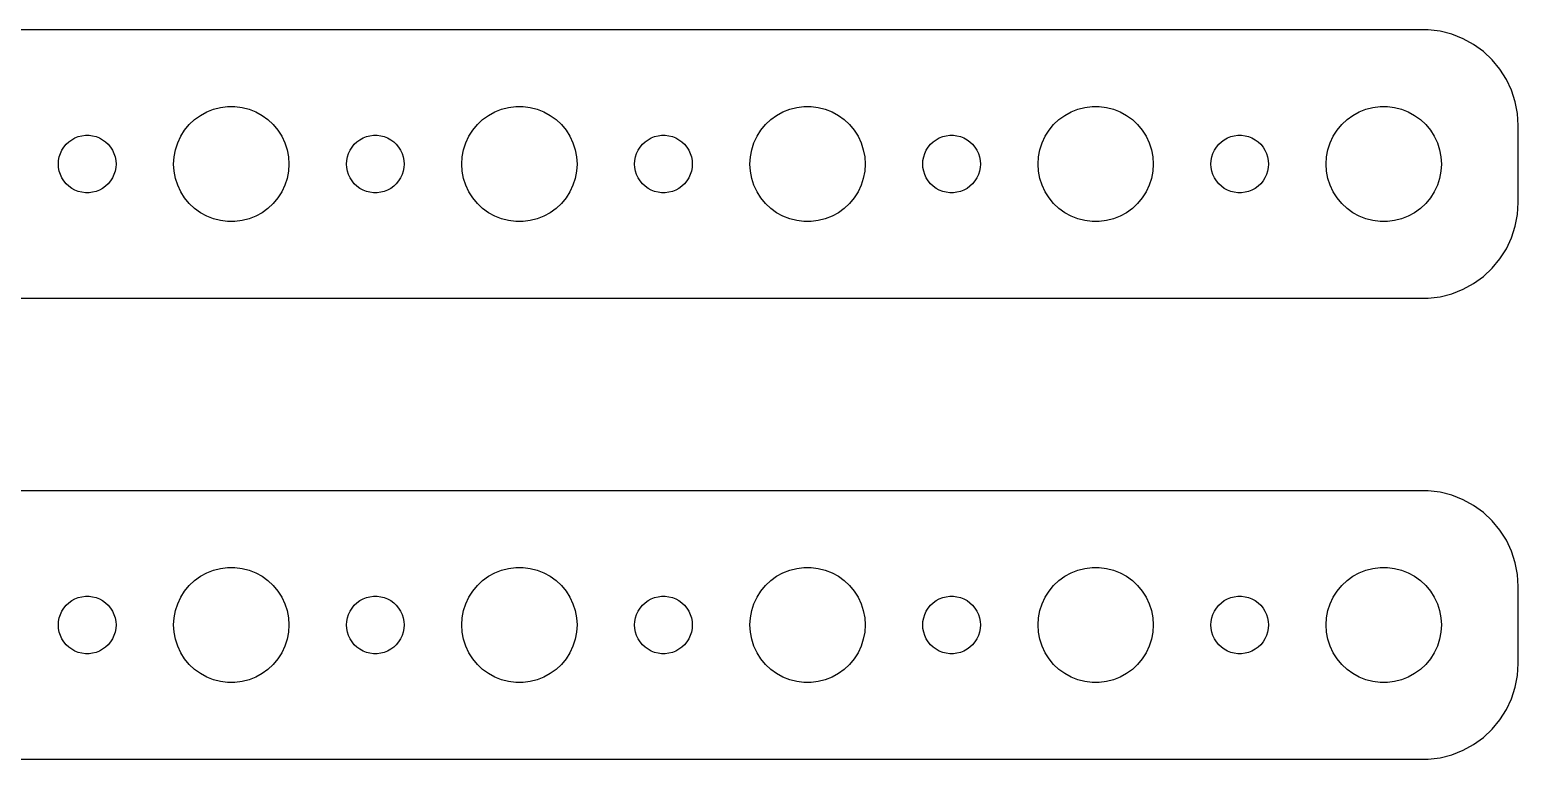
# Model space of a CAD drawing. Header units: metres. Extents: x -74 to 74, y 65 to 151.
# Drawn here: x -3 to 74.5, y 65 to 103 of the extents above; entities that cross this region are included whole.
import ezdxf

# ---------------------------------------------------------------- set-up
doc = ezdxf.new("R2010")
doc.units = ezdxf.units.M

msp = doc.modelspace()

# ---------------------------------------------------------------- linework, layer by layer
for p, q in [((69.8139, 102.99), (-69.8139, 102.99)), ((70.4369, 102.911), (69.8139, 102.99)), ((71.0451, 102.755), (70.4369, 102.911)), ((71.6289, 102.524), (71.0451, 102.755)), ((72.1791, 102.222), (71.6289, 102.524)), ((72.6871, 101.853), (72.1791, 102.222)), ((73.1448, 101.423), (72.6871, 101.853)), ((73.5451, 100.939), (73.1448, 101.423)), ((73.8815, 100.409), (73.5451, 100.939)), ((74.1489, 99.8406), (73.8815, 100.409)), ((74.3429, 99.2434), (74.1489, 99.8406)), ((74.4606, 98.6267), (74.3429, 99.2434)), ((5.58772, 98.3115), (5.89252, 98.533)), ((5.89252, 98.533), (6.22266, 98.7145)), ((6.22266, 98.7145), (6.57294, 98.8532)), ((6.57294, 98.8532), (6.93785, 98.9469)), ((6.93785, 98.9469), (7.31161, 98.9941)), ((7.31161, 98.9941), (7.68837, 98.9941)), ((7.68837, 98.9941), (8.06213, 98.9469)), ((8.06213, 98.9469), (8.42705, 98.8532)), ((8.42705, 98.8532), (8.77733, 98.7145)), ((8.77733, 98.7145), (9.10747, 98.533)), ((9.10747, 98.533), (9.41226, 98.3115)), ((20.5877, 98.3115), (20.8925, 98.533)), ((20.8925, 98.533), (21.2227, 98.7145)), ((21.2227, 98.7145), (21.5729, 98.8532)), ((21.5729, 98.8532), (21.9379, 98.9469)), ((21.9379, 98.9469), (22.3116, 98.9941)), ((22.3116, 98.9941), (22.6884, 98.9941)), ((22.6884, 98.9941), (23.0621, 98.9469)), ((23.0621, 98.9469), (23.427, 98.8532)), ((23.427, 98.8532), (23.7773, 98.7145)), ((23.7773, 98.7145), (24.1075, 98.533)), ((24.1075, 98.533), (24.4123, 98.3115)), ((35.5877, 98.3115), (35.8925, 98.533)), ((35.8925, 98.533), (36.2227, 98.7145)), ((36.2227, 98.7145), (36.5729, 98.8532)), ((36.5729, 98.8532), (36.9379, 98.9469)), ((36.9379, 98.9469), (37.3116, 98.9941)), ((37.3116, 98.9941), (37.6884, 98.9941)), ((37.6884, 98.9941), (38.0621, 98.9469)), ((38.0621, 98.9469), (38.427, 98.8532)), ((38.427, 98.8532), (38.7773, 98.7145)), ((38.7773, 98.7145), (39.1075, 98.533)), ((39.1075, 98.533), (39.4123, 98.3115)), ((50.5877, 98.3115), (50.8925, 98.533)), ((50.8925, 98.533), (51.2227, 98.7145)), ((51.2227, 98.7145), (51.5729, 98.8532)), ((51.5729, 98.8532), (51.9379, 98.9469)), ((51.9379, 98.9469), (52.3116, 98.9941)), ((52.3116, 98.9941), (52.6884, 98.9941)), ((52.6884, 98.9941), (53.0621, 98.9469)), ((53.0621, 98.9469), (53.427, 98.8532)), ((53.427, 98.8532), (53.7773, 98.7145)), ((53.7773, 98.7145), (54.1075, 98.533)), ((54.1075, 98.533), (54.4123, 98.3115)), ((65.5877, 98.3115), (65.8925, 98.533)), ((65.8925, 98.533), (66.2227, 98.7145)), ((66.2227, 98.7145), (66.573, 98.8532)), ((66.573, 98.8532), (66.9379, 98.9469)), ((66.9379, 98.9469), (67.3116, 98.9941)), ((67.3116, 98.9941), (67.6884, 98.9941)), ((67.6884, 98.9941), (68.0621, 98.9469)), ((68.0621, 98.9469), (68.427, 98.8532)), ((68.427, 98.8532), (68.7773, 98.7145)), ((68.7773, 98.7145), (69.1075, 98.533)), ((69.1075, 98.533), (69.4123, 98.3115)), ((74.5, 98), (74.4606, 98.6267)), ((4.87108, 97.4453), (5.07294, 97.7634)), ((5.07294, 97.7634), (5.31308, 98.0536)), ((5.31308, 98.0536), (5.58772, 98.3115)), ((9.41226, 98.3115), (9.6869, 98.0536)), ((9.6869, 98.0536), (9.92705, 97.7634)), ((9.92705, 97.7634), (10.1289, 97.4453)), ((19.8711, 97.4453), (20.0729, 97.7634)), ((20.0729, 97.7634), (20.3131, 98.0536)), ((20.3131, 98.0536), (20.5877, 98.3115)), ((24.4123, 98.3115), (24.6869, 98.0536)), ((24.6869, 98.0536), (24.927, 97.7634)), ((24.927, 97.7634), (25.1289, 97.4453)), ((34.8711, 97.4453), (35.0729, 97.7634)), ((35.0729, 97.7634), (35.3131, 98.0536)), ((35.3131, 98.0536), (35.5877, 98.3115)), ((39.4123, 98.3115), (39.6869, 98.0536)), ((39.6869, 98.0536), (39.927, 97.7634)), ((39.927, 97.7634), (40.1289, 97.4453)), ((49.8711, 97.4453), (50.0729, 97.7634)), ((50.0729, 97.7634), (50.3131, 98.0536)), ((50.3131, 98.0536), (50.5877, 98.3115)), ((54.4123, 98.3115), (54.6869, 98.0536)), ((54.6869, 98.0536), (54.927, 97.7634)), ((54.927, 97.7634), (55.1289, 97.4453)), ((64.8711, 97.4453), (65.073, 97.7634)), ((65.073, 97.7634), (65.3131, 98.0536)), ((65.3131, 98.0536), (65.5877, 98.3115)), ((69.4123, 98.3115), (69.6869, 98.0536)), ((69.6869, 98.0536), (69.927, 97.7634)), ((69.927, 97.7634), (70.1289, 97.4453)), ((74.5, 94), (74.5, 98)), ((-1.31445, 96.7226), (-1.21352, 96.8817)), ((-1.21352, 96.8817), (-1.09344, 97.0268)), ((-1.09344, 97.0268), (-0.95613, 97.1558)), ((-0.95613, 97.1558), (-0.80373, 97.2665)), ((-0.80373, 97.2665), (-0.63866, 97.3572)), ((-0.63866, 97.3572), (-0.46352, 97.4266)), ((-0.46352, 97.4266), (-0.28107, 97.4734)), ((-0.28107, 97.4734), (-0.09418, 97.497)), ((-0.09418, 97.497), (0.09418, 97.497)), ((0.09418, 97.497), (0.28107, 97.4734)), ((0.28107, 97.4734), (0.46352, 97.4266)), ((0.46352, 97.4266), (0.63866, 97.3572)), ((0.63866, 97.3572), (0.80373, 97.2665)), ((0.80373, 97.2665), (0.95613, 97.1558)), ((0.95613, 97.1558), (1.09344, 97.0268)), ((1.09344, 97.0268), (1.21352, 96.8817)), ((1.21352, 96.8817), (1.31445, 96.7226)), ((4.59424, 96.7461), (4.71066, 97.1044)), ((4.71066, 97.1044), (4.87108, 97.4453)), ((10.1289, 97.4453), (10.2893, 97.1044)), ((10.2893, 97.1044), (10.4057, 96.7461)), ((13.6855, 96.7226), (13.7865, 96.8817)), ((13.7865, 96.8817), (13.9065, 97.0268)), ((13.9065, 97.0268), (14.0439, 97.1558)), ((14.0439, 97.1558), (14.1963, 97.2665)), ((14.1963, 97.2665), (14.3613, 97.3572)), ((14.3613, 97.3572), (14.5365, 97.4266)), ((14.5365, 97.4266), (14.7189, 97.4734)), ((14.7189, 97.4734), (14.9058, 97.497)), ((14.9058, 97.497), (15.0942, 97.497)), ((15.0942, 97.497), (15.2811, 97.4734)), ((15.2811, 97.4734), (15.4635, 97.4266)), ((15.4635, 97.4266), (15.6387, 97.3572)), ((15.6387, 97.3572), (15.8037, 97.2665)), ((15.8037, 97.2665), (15.9561, 97.1558)), ((15.9561, 97.1558), (16.0934, 97.0268)), ((16.0934, 97.0268), (16.2135, 96.8817)), ((16.2135, 96.8817), (16.3145, 96.7226)), ((19.5942, 96.7461), (19.7107, 97.1044)), ((19.7107, 97.1044), (19.8711, 97.4453)), ((25.1289, 97.4453), (25.2893, 97.1044)), ((25.2893, 97.1044), (25.4057, 96.7461)), ((28.6855, 96.7226), (28.7865, 96.8817)), ((28.7865, 96.8817), (28.9065, 97.0268)), ((28.9065, 97.0268), (29.0439, 97.1558)), ((29.0439, 97.1558), (29.1963, 97.2665)), ((29.1963, 97.2665), (29.3613, 97.3572)), ((29.3613, 97.3572), (29.5365, 97.4266)), ((29.5365, 97.4266), (29.7189, 97.4734)), ((29.7189, 97.4734), (29.9058, 97.497)), ((29.9058, 97.497), (30.0942, 97.497)), ((30.0942, 97.497), (30.2811, 97.4734)), ((30.2811, 97.4734), (30.4635, 97.4266)), ((30.4635, 97.4266), (30.6387, 97.3572)), ((30.6387, 97.3572), (30.8037, 97.2665)), ((30.8037, 97.2665), (30.9561, 97.1558)), ((30.9561, 97.1558), (31.0934, 97.0268)), ((31.0934, 97.0268), (31.2135, 96.8817)), ((31.2135, 96.8817), (31.3145, 96.7226)), ((34.5942, 96.7461), (34.7107, 97.1044)), ((34.7107, 97.1044), (34.8711, 97.4453)), ((40.1289, 97.4453), (40.2893, 97.1044)), ((40.2893, 97.1044), (40.4057, 96.7461)), ((43.6855, 96.7226), (43.7865, 96.8817)), ((43.7865, 96.8817), (43.9065, 97.0268)), ((43.9065, 97.0268), (44.0439, 97.1558)), ((44.0439, 97.1558), (44.1963, 97.2665)), ((44.1963, 97.2665), (44.3613, 97.3572)), ((44.3613, 97.3572), (44.5365, 97.4266)), ((44.5365, 97.4266), (44.7189, 97.4734)), ((44.7189, 97.4734), (44.9058, 97.497)), ((44.9058, 97.497), (45.0942, 97.497)), ((45.0942, 97.497), (45.2811, 97.4734)), ((45.2811, 97.4734), (45.4635, 97.4266)), ((45.4635, 97.4266), (45.6387, 97.3572)), ((45.6387, 97.3572), (45.8037, 97.2665)), ((45.8037, 97.2665), (45.9561, 97.1558)), ((45.9561, 97.1558), (46.0934, 97.0268)), ((46.0934, 97.0268), (46.2135, 96.8817)), ((46.2135, 96.8817), (46.3145, 96.7226)), ((49.5942, 96.7461), (49.7107, 97.1044)), ((49.7107, 97.1044), (49.8711, 97.4453)), ((55.1289, 97.4453), (55.2893, 97.1044)), ((55.2893, 97.1044), (55.4057, 96.7461)), ((58.6855, 96.7226), (58.7865, 96.8817)), ((58.7865, 96.8817), (58.9065, 97.0268)), ((58.9065, 97.0268), (59.0439, 97.1558)), ((59.0439, 97.1558), (59.1963, 97.2665)), ((59.1963, 97.2665), (59.3613, 97.3572)), ((59.3613, 97.3572), (59.5365, 97.4266)), ((59.5365, 97.4266), (59.7189, 97.4734)), ((59.7189, 97.4734), (59.9058, 97.497)), ((59.9058, 97.497), (60.0942, 97.497)), ((60.0942, 97.497), (60.2811, 97.4734)), ((60.2811, 97.4734), (60.4635, 97.4266)), ((60.4635, 97.4266), (60.6387, 97.3572)), ((60.6387, 97.3572), (60.8037, 97.2665)), ((60.8037, 97.2665), (60.9561, 97.1558)), ((60.9561, 97.1558), (61.0934, 97.0268)), ((61.0934, 97.0268), (61.2135, 96.8817)), ((61.2135, 96.8817), (61.3145, 96.7226)), ((64.5943, 96.7461), (64.7107, 97.1044)), ((64.7107, 97.1044), (64.8711, 97.4453)), ((70.1289, 97.4453), (70.2893, 97.1044)), ((70.2893, 97.1044), (70.4057, 96.7461)), ((-1.5, 96), (-1.48816, 96.188)), ((-1.48816, 96.188), (-1.45287, 96.373)), ((-1.45287, 96.373), (-1.39465, 96.5522)), ((-1.39465, 96.5522), (-1.31445, 96.7226)), ((1.31445, 96.7226), (1.39465, 96.5522)), ((1.39465, 96.5522), (1.45287, 96.373)), ((1.45287, 96.373), (1.48816, 96.188)), ((1.48816, 96.188), (1.5, 96)), ((4.5, 96), (4.52365, 96.376)), ((4.52365, 96.376), (4.59424, 96.7461)), ((10.4057, 96.7461), (10.4763, 96.376)), ((10.4763, 96.376), (10.5, 96)), ((13.5, 96), (13.5118, 96.188)), ((13.5118, 96.188), (13.5471, 96.373)), ((13.5471, 96.373), (13.6053, 96.5522)), ((13.6053, 96.5522), (13.6855, 96.7226)), ((16.3145, 96.7226), (16.3947, 96.5522)), ((16.3947, 96.5522), (16.4529, 96.373)), ((16.4529, 96.373), (16.4882, 96.188)), ((16.4882, 96.188), (16.5, 96)), ((19.5, 96), (19.5237, 96.376)), ((19.5237, 96.376), (19.5942, 96.7461)), ((25.4057, 96.7461), (25.4763, 96.376)), ((25.4763, 96.376), (25.5, 96)), ((28.5, 96), (28.5118, 96.188)), ((28.5118, 96.188), (28.5471, 96.373)), ((28.5471, 96.373), (28.6053, 96.5522)), ((28.6053, 96.5522), (28.6855, 96.7226)), ((31.3145, 96.7226), (31.3947, 96.5522)), ((31.3947, 96.5522), (31.4529, 96.373)), ((31.4529, 96.373), (31.4882, 96.188)), ((31.4882, 96.188), (31.5, 96)), ((34.5, 96), (34.5237, 96.376)), ((34.5237, 96.376), (34.5942, 96.7461)), ((40.4057, 96.7461), (40.4763, 96.376)), ((40.4763, 96.376), (40.5, 96)), ((43.5, 96), (43.5118, 96.188)), ((43.5118, 96.188), (43.5471, 96.373)), ((43.5471, 96.373), (43.6053, 96.5522)), ((43.6053, 96.5522), (43.6855, 96.7226)), ((46.3145, 96.7226), (46.3947, 96.5522)), ((46.3947, 96.5522), (46.4529, 96.373)), ((46.4529, 96.373), (46.4882, 96.188)), ((46.4882, 96.188), (46.5, 96)), ((49.5, 96), (49.5237, 96.376)), ((49.5237, 96.376), (49.5942, 96.7461)), ((55.4057, 96.7461), (55.4763, 96.376)), ((55.4763, 96.376), (55.5, 96)), ((58.5, 96), (58.5118, 96.188)), ((58.5118, 96.188), (58.5471, 96.373)), ((58.5471, 96.373), (58.6053, 96.5522)), ((58.6053, 96.5522), (58.6855, 96.7226)), ((61.3145, 96.7226), (61.3947, 96.5522)), ((61.3947, 96.5522), (61.4529, 96.373)), ((61.4529, 96.373), (61.4882, 96.188)), ((61.4882, 96.188), (61.5, 96)), ((64.5, 96), (64.5237, 96.376)), ((64.5237, 96.376), (64.5943, 96.7461)), ((70.4057, 96.7461), (70.4763, 96.376)), ((70.4763, 96.376), (70.5, 96)), ((-1.48816, 95.812), (-1.5, 96)), ((-1.45287, 95.627), (-1.48816, 95.812)), ((-1.39465, 95.4478), (-1.45287, 95.627)), ((-1.31445, 95.2774), (-1.39465, 95.4478)), ((1.39465, 95.4478), (1.31445, 95.2774)), ((1.45287, 95.627), (1.39465, 95.4478)), ((1.48816, 95.812), (1.45287, 95.627)), ((1.5, 96), (1.48816, 95.812)), ((4.52365, 95.624), (4.5, 96)), ((4.59424, 95.2539), (4.52365, 95.624)), ((10.4763, 95.624), (10.4057, 95.2539)), ((10.5, 96), (10.4763, 95.624)), ((13.5118, 95.812), (13.5, 96)), ((13.5471, 95.627), (13.5118, 95.812)), ((13.6053, 95.4478), (13.5471, 95.627)), ((13.6855, 95.2774), (13.6053, 95.4478)), ((16.3947, 95.4478), (16.3145, 95.2774)), ((16.4529, 95.627), (16.3947, 95.4478)), ((16.4882, 95.812), (16.4529, 95.627)), ((16.5, 96), (16.4882, 95.812)), ((19.5237, 95.624), (19.5, 96)), ((19.5942, 95.2539), (19.5237, 95.624)), ((25.4763, 95.624), (25.4057, 95.2539)), ((25.5, 96), (25.4763, 95.624)), ((28.5118, 95.812), (28.5, 96)), ((28.5471, 95.627), (28.5118, 95.812)), ((28.6053, 95.4478), (28.5471, 95.627)), ((28.6855, 95.2774), (28.6053, 95.4478)), ((31.3947, 95.4478), (31.3145, 95.2774)), ((31.4529, 95.627), (31.3947, 95.4478)), ((31.4882, 95.812), (31.4529, 95.627)), ((31.5, 96), (31.4882, 95.812)), ((34.5237, 95.624), (34.5, 96)), ((34.5942, 95.2539), (34.5237, 95.624)), ((40.4763, 95.624), (40.4057, 95.2539)), ((40.5, 96), (40.4763, 95.624)), ((43.5118, 95.812), (43.5, 96)), ((43.5471, 95.627), (43.5118, 95.812)), ((43.6053, 95.4478), (43.5471, 95.627)), ((43.6855, 95.2774), (43.6053, 95.4478)), ((46.3947, 95.4478), (46.3145, 95.2774)), ((46.4529, 95.627), (46.3947, 95.4478)), ((46.4882, 95.812), (46.4529, 95.627)), ((46.5, 96), (46.4882, 95.812)), ((49.5237, 95.624), (49.5, 96)), ((49.5942, 95.2539), (49.5237, 95.624)), ((55.4763, 95.624), (55.4057, 95.2539)), ((55.5, 96), (55.4763, 95.624)), ((58.5118, 95.812), (58.5, 96)), ((58.5471, 95.627), (58.5118, 95.812)), ((58.6053, 95.4478), (58.5471, 95.627)), ((58.6855, 95.2774), (58.6053, 95.4478)), ((61.3947, 95.4478), (61.3145, 95.2774)), ((61.4529, 95.627), (61.3947, 95.4478)), ((61.4882, 95.812), (61.4529, 95.627)), ((61.5, 96), (61.4882, 95.812)), ((64.5237, 95.624), (64.5, 96)), ((64.5943, 95.2539), (64.5237, 95.624)), ((70.4763, 95.624), (70.4057, 95.2539)), ((70.5, 96), (70.4763, 95.624)), ((-1.21352, 95.1183), (-1.31445, 95.2774)), ((-1.09344, 94.9732), (-1.21352, 95.1183)), ((-0.95613, 94.8442), (-1.09344, 94.9732)), ((-0.80373, 94.7335), (-0.95613, 94.8442)), ((-0.63866, 94.6428), (-0.80373, 94.7335)), ((-0.46352, 94.5734), (-0.63866, 94.6428)), ((-0.28107, 94.5266), (-0.46352, 94.5734)), ((0.46352, 94.5734), (0.28107, 94.5266)), ((0.63866, 94.6428), (0.46352, 94.5734)), ((0.80373, 94.7335), (0.63866, 94.6428)), ((0.95613, 94.8442), (0.80373, 94.7335)), ((1.09344, 94.9732), (0.95613, 94.8442)), ((1.21352, 95.1183), (1.09344, 94.9732)), ((1.31445, 95.2774), (1.21352, 95.1183)), ((4.71066, 94.8956), (4.59424, 95.2539)), ((4.87108, 94.5547), (4.71066, 94.8956)), ((5.07294, 94.2366), (4.87108, 94.5547)), ((10.1289, 94.5547), (9.92705, 94.2366)), ((10.2893, 94.8956), (10.1289, 94.5547)), ((10.4057, 95.2539), (10.2893, 94.8956)), ((13.7865, 95.1183), (13.6855, 95.2774)), ((13.9065, 94.9732), (13.7865, 95.1183)), ((14.0439, 94.8442), (13.9065, 94.9732)), ((14.1963, 94.7335), (14.0439, 94.8442)), ((14.3613, 94.6428), (14.1963, 94.7335)), ((14.5365, 94.5734), (14.3613, 94.6428)), ((14.7189, 94.5266), (14.5365, 94.5734)), ((15.4635, 94.5734), (15.2811, 94.5266)), ((15.6387, 94.6428), (15.4635, 94.5734)), ((15.8037, 94.7335), (15.6387, 94.6428)), ((15.9561, 94.8442), (15.8037, 94.7335)), ((16.0934, 94.9732), (15.9561, 94.8442)), ((16.2135, 95.1183), (16.0934, 94.9732)), ((16.3145, 95.2774), (16.2135, 95.1183)), ((19.7107, 94.8956), (19.5942, 95.2539)), ((19.8711, 94.5547), (19.7107, 94.8956)), ((20.0729, 94.2366), (19.8711, 94.5547)), ((25.1289, 94.5547), (24.927, 94.2366)), ((25.2893, 94.8956), (25.1289, 94.5547)), ((25.4057, 95.2539), (25.2893, 94.8956)), ((28.7865, 95.1183), (28.6855, 95.2774)), ((28.9065, 94.9732), (28.7865, 95.1183)), ((29.0439, 94.8442), (28.9065, 94.9732)), ((29.1963, 94.7335), (29.0439, 94.8442)), ((29.3613, 94.6428), (29.1963, 94.7335)), ((29.5365, 94.5734), (29.3613, 94.6428)), ((29.7189, 94.5266), (29.5365, 94.5734)), ((30.4635, 94.5734), (30.2811, 94.5266)), ((30.6387, 94.6428), (30.4635, 94.5734)), ((30.8037, 94.7335), (30.6387, 94.6428)), ((30.9561, 94.8442), (30.8037, 94.7335)), ((31.0934, 94.9732), (30.9561, 94.8442)), ((31.2135, 95.1183), (31.0934, 94.9732)), ((31.3145, 95.2774), (31.2135, 95.1183)), ((34.7107, 94.8956), (34.5942, 95.2539)), ((34.8711, 94.5547), (34.7107, 94.8956)), ((35.0729, 94.2366), (34.8711, 94.5547)), ((40.1289, 94.5547), (39.927, 94.2366)), ((40.2893, 94.8956), (40.1289, 94.5547)), ((40.4057, 95.2539), (40.2893, 94.8956)), ((43.7865, 95.1183), (43.6855, 95.2774)), ((43.9065, 94.9732), (43.7865, 95.1183)), ((44.0439, 94.8442), (43.9065, 94.9732)), ((44.1963, 94.7335), (44.0439, 94.8442)), ((44.3613, 94.6428), (44.1963, 94.7335)), ((44.5365, 94.5734), (44.3613, 94.6428)), ((44.7189, 94.5266), (44.5365, 94.5734)), ((45.4635, 94.5734), (45.2811, 94.5266)), ((45.6387, 94.6428), (45.4635, 94.5734)), ((45.8037, 94.7335), (45.6387, 94.6428)), ((45.9561, 94.8442), (45.8037, 94.7335)), ((46.0934, 94.9732), (45.9561, 94.8442)), ((46.2135, 95.1183), (46.0934, 94.9732)), ((46.3145, 95.2774), (46.2135, 95.1183)), ((49.7107, 94.8956), (49.5942, 95.2539)), ((49.8711, 94.5547), (49.7107, 94.8956)), ((50.0729, 94.2366), (49.8711, 94.5547)), ((55.1289, 94.5547), (54.927, 94.2366)), ((55.2893, 94.8956), (55.1289, 94.5547)), ((55.4057, 95.2539), (55.2893, 94.8956)), ((58.7865, 95.1183), (58.6855, 95.2774)), ((58.9065, 94.9732), (58.7865, 95.1183)), ((59.0439, 94.8442), (58.9065, 94.9732)), ((59.1963, 94.7335), (59.0439, 94.8442)), ((59.3613, 94.6428), (59.1963, 94.7335)), ((59.5365, 94.5734), (59.3613, 94.6428)), ((59.7189, 94.5266), (59.5365, 94.5734)), ((60.4635, 94.5734), (60.2811, 94.5266)), ((60.6387, 94.6428), (60.4635, 94.5734)), ((60.8037, 94.7335), (60.6387, 94.6428)), ((60.9561, 94.8442), (60.8037, 94.7335)), ((61.0934, 94.9732), (60.9561, 94.8442)), ((61.2135, 95.1183), (61.0934, 94.9732)), ((61.3145, 95.2774), (61.2135, 95.1183)), ((64.7107, 94.8956), (64.5943, 95.2539)), ((64.8711, 94.5547), (64.7107, 94.8956)), ((65.073, 94.2366), (64.8711, 94.5547)), ((70.1289, 94.5547), (69.927, 94.2366)), ((70.2893, 94.8956), (70.1289, 94.5547)), ((70.4057, 95.2539), (70.2893, 94.8956)), ((-0.09418, 94.503), (-0.28107, 94.5266)), ((0.09418, 94.503), (-0.09418, 94.503)), ((0.28107, 94.5266), (0.09418, 94.503)), ((5.31308, 93.9464), (5.07294, 94.2366)), ((5.58772, 93.6885), (5.31308, 93.9464)), ((9.6869, 93.9464), (9.41226, 93.6885)), ((9.92705, 94.2366), (9.6869, 93.9464)), ((14.9058, 94.503), (14.7189, 94.5266)), ((15.0942, 94.503), (14.9058, 94.503)), ((15.2811, 94.5266), (15.0942, 94.503)), ((20.3131, 93.9464), (20.0729, 94.2366)), ((20.5877, 93.6885), (20.3131, 93.9464)), ((24.6869, 93.9464), (24.4123, 93.6885)), ((24.927, 94.2366), (24.6869, 93.9464)), ((29.9058, 94.503), (29.7189, 94.5266)), ((30.0942, 94.503), (29.9058, 94.503)), ((30.2811, 94.5266), (30.0942, 94.503)), ((35.3131, 93.9464), (35.0729, 94.2366)), ((35.5877, 93.6885), (35.3131, 93.9464)), ((39.6869, 93.9464), (39.4123, 93.6885)), ((39.927, 94.2366), (39.6869, 93.9464)), ((44.9058, 94.503), (44.7189, 94.5266)), ((45.0942, 94.503), (44.9058, 94.503)), ((45.2811, 94.5266), (45.0942, 94.503)), ((50.3131, 93.9464), (50.0729, 94.2366)), ((50.5877, 93.6885), (50.3131, 93.9464)), ((54.6869, 93.9464), (54.4123, 93.6885)), ((54.927, 94.2366), (54.6869, 93.9464)), ((59.9058, 94.503), (59.7189, 94.5266)), ((60.0942, 94.503), (59.9058, 94.503)), ((60.2811, 94.5266), (60.0942, 94.503)), ((65.3131, 93.9464), (65.073, 94.2366)), ((65.5877, 93.6885), (65.3131, 93.9464)), ((69.6869, 93.9464), (69.4123, 93.6885)), ((69.927, 94.2366), (69.6869, 93.9464)), ((74.4606, 93.3733), (74.5, 94)), ((5.89252, 93.467), (5.58772, 93.6885)), ((6.22266, 93.2855), (5.89252, 93.467)), ((6.57294, 93.1468), (6.22266, 93.2855)), ((6.93785, 93.0531), (6.57294, 93.1468)), ((7.31161, 93.0059), (6.93785, 93.0531)), ((7.68837, 93.0059), (7.31161, 93.0059)), ((8.06213, 93.0531), (7.68837, 93.0059)), ((8.42705, 93.1468), (8.06213, 93.0531)), ((8.77733, 93.2855), (8.42705, 93.1468)), ((9.10747, 93.467), (8.77733, 93.2855)), ((9.41226, 93.6885), (9.10747, 93.467)), ((20.8925, 93.467), (20.5877, 93.6885)), ((21.2227, 93.2855), (20.8925, 93.467)), ((21.5729, 93.1468), (21.2227, 93.2855)), ((21.9379, 93.0531), (21.5729, 93.1468)), ((22.3116, 93.0059), (21.9379, 93.0531)), ((22.6884, 93.0059), (22.3116, 93.0059)), ((23.0621, 93.0531), (22.6884, 93.0059)), ((23.427, 93.1468), (23.0621, 93.0531)), ((23.7773, 93.2855), (23.427, 93.1468)), ((24.1075, 93.467), (23.7773, 93.2855)), ((24.4123, 93.6885), (24.1075, 93.467)), ((35.8925, 93.467), (35.5877, 93.6885)), ((36.2227, 93.2855), (35.8925, 93.467)), ((36.5729, 93.1468), (36.2227, 93.2855)), ((36.9379, 93.0531), (36.5729, 93.1468)), ((37.3116, 93.0059), (36.9379, 93.0531)), ((37.6884, 93.0059), (37.3116, 93.0059)), ((38.0621, 93.0531), (37.6884, 93.0059)), ((38.427, 93.1468), (38.0621, 93.0531)), ((38.7773, 93.2855), (38.427, 93.1468)), ((39.1075, 93.467), (38.7773, 93.2855)), ((39.4123, 93.6885), (39.1075, 93.467)), ((50.8925, 93.467), (50.5877, 93.6885)), ((51.2227, 93.2855), (50.8925, 93.467)), ((51.5729, 93.1468), (51.2227, 93.2855)), ((51.9379, 93.0531), (51.5729, 93.1468)), ((52.3116, 93.0059), (51.9379, 93.0531)), ((52.6884, 93.0059), (52.3116, 93.0059)), ((53.0621, 93.0531), (52.6884, 93.0059)), ((53.427, 93.1468), (53.0621, 93.0531)), ((53.7773, 93.2855), (53.427, 93.1468)), ((54.1075, 93.467), (53.7773, 93.2855)), ((54.4123, 93.6885), (54.1075, 93.467)), ((65.8925, 93.467), (65.5877, 93.6885)), ((66.2227, 93.2855), (65.8925, 93.467)), ((66.573, 93.1468), (66.2227, 93.2855)), ((66.9379, 93.0531), (66.573, 93.1468)), ((67.3116, 93.0059), (66.9379, 93.0531)), ((67.6884, 93.0059), (67.3116, 93.0059)), ((68.0621, 93.0531), (67.6884, 93.0059)), ((68.427, 93.1468), (68.0621, 93.0531)), ((68.7773, 93.2855), (68.427, 93.1468)), ((69.1075, 93.467), (68.7773, 93.2855)), ((69.4123, 93.6885), (69.1075, 93.467)), ((74.3429, 92.7566), (74.4606, 93.3733)), ((74.1489, 92.1594), (74.3429, 92.7566)), ((73.5451, 91.0611), (73.8815, 91.5912)), ((73.8815, 91.5912), (74.1489, 92.1594)), ((73.1448, 90.5773), (73.5451, 91.0611)), ((72.1791, 89.7784), (72.6871, 90.1474)), ((72.6871, 90.1474), (73.1448, 90.5773)), ((70.4369, 89.0886), (71.0451, 89.2447)), ((71.0451, 89.2447), (71.6289, 89.4759)), ((71.6289, 89.4759), (72.1791, 89.7784)), ((-69.8139, 89.0099), (69.8139, 89.0099)), ((69.8139, 89.0099), (70.4369, 89.0886)), ((69.8139, 78.9901), (-69.8139, 78.9901)), ((70.4369, 78.9114), (69.8139, 78.9901)), ((71.0451, 78.7553), (70.4369, 78.9114)), ((71.6289, 78.5241), (71.0451, 78.7553)), ((72.1791, 78.2216), (71.6289, 78.5241)), ((72.6871, 77.8526), (72.1791, 78.2216)), ((73.1448, 77.4227), (72.6871, 77.8526)), ((73.5451, 76.9389), (73.1448, 77.4227)), ((73.8815, 76.4088), (73.5451, 76.9389)), ((74.1489, 75.8406), (73.8815, 76.4088)), ((74.3429, 75.2434), (74.1489, 75.8406)), ((74.4606, 74.6267), (74.3429, 75.2434)), ((5.58772, 74.3115), (5.89252, 74.533)), ((5.89252, 74.533), (6.22266, 74.7145)), ((6.22266, 74.7145), (6.57294, 74.8532)), ((6.57294, 74.8532), (6.93785, 74.9469)), ((6.93785, 74.9469), (7.31161, 74.9941)), ((7.31161, 74.9941), (7.68837, 74.9941)), ((7.68837, 74.9941), (8.06213, 74.9469)), ((8.06213, 74.9469), (8.42705, 74.8532)), ((8.42705, 74.8532), (8.77733, 74.7145)), ((8.77733, 74.7145), (9.10747, 74.533)), ((9.10747, 74.533), (9.41226, 74.3115)), ((20.5877, 74.3115), (20.8925, 74.533)), ((20.8925, 74.533), (21.2227, 74.7145)), ((21.2227, 74.7145), (21.5729, 74.8532)), ((21.5729, 74.8532), (21.9379, 74.9469)), ((21.9379, 74.9469), (22.3116, 74.9941)), ((22.3116, 74.9941), (22.6884, 74.9941)), ((22.6884, 74.9941), (23.0621, 74.9469)), ((23.0621, 74.9469), (23.427, 74.8532)), ((23.427, 74.8532), (23.7773, 74.7145)), ((23.7773, 74.7145), (24.1075, 74.533)), ((24.1075, 74.533), (24.4123, 74.3115)), ((35.5877, 74.3115), (35.8925, 74.533)), ((35.8925, 74.533), (36.2227, 74.7145)), ((36.2227, 74.7145), (36.5729, 74.8532)), ((36.5729, 74.8532), (36.9379, 74.9469)), ((36.9379, 74.9469), (37.3116, 74.9941)), ((37.3116, 74.9941), (37.6884, 74.9941)), ((37.6884, 74.9941), (38.0621, 74.9469)), ((38.0621, 74.9469), (38.427, 74.8532)), ((38.427, 74.8532), (38.7773, 74.7145)), ((38.7773, 74.7145), (39.1075, 74.533)), ((39.1075, 74.533), (39.4123, 74.3115)), ((50.5877, 74.3115), (50.8925, 74.533)), ((50.8925, 74.533), (51.2227, 74.7145)), ((51.2227, 74.7145), (51.5729, 74.8532)), ((51.5729, 74.8532), (51.9379, 74.9469)), ((51.9379, 74.9469), (52.3116, 74.9941)), ((52.3116, 74.9941), (52.6884, 74.9941)), ((52.6884, 74.9941), (53.0621, 74.9469)), ((53.0621, 74.9469), (53.427, 74.8532)), ((53.427, 74.8532), (53.7773, 74.7145)), ((53.7773, 74.7145), (54.1075, 74.533)), ((54.1075, 74.533), (54.4123, 74.3115)), ((65.5877, 74.3115), (65.8925, 74.533)), ((65.8925, 74.533), (66.2227, 74.7145)), ((66.2227, 74.7145), (66.573, 74.8532)), ((66.573, 74.8532), (66.9379, 74.9469)), ((66.9379, 74.9469), (67.3116, 74.9941)), ((67.3116, 74.9941), (67.6884, 74.9941)), ((67.6884, 74.9941), (68.0621, 74.9469)), ((68.0621, 74.9469), (68.427, 74.8532)), ((68.427, 74.8532), (68.7773, 74.7145)), ((68.7773, 74.7145), (69.1075, 74.533)), ((69.1075, 74.533), (69.4123, 74.3115)), ((74.5, 74), (74.4606, 74.6267)), ((4.87108, 73.4453), (5.07294, 73.7634)), ((5.07294, 73.7634), (5.31308, 74.0536)), ((5.31308, 74.0536), (5.58772, 74.3115)), ((9.41226, 74.3115), (9.6869, 74.0536)), ((9.6869, 74.0536), (9.92705, 73.7634)), ((9.92705, 73.7634), (10.1289, 73.4453)), ((19.8711, 73.4453), (20.0729, 73.7634)), ((20.0729, 73.7634), (20.3131, 74.0536)), ((20.3131, 74.0536), (20.5877, 74.3115)), ((24.4123, 74.3115), (24.6869, 74.0536)), ((24.6869, 74.0536), (24.927, 73.7634)), ((24.927, 73.7634), (25.1289, 73.4453)), ((34.8711, 73.4453), (35.0729, 73.7634)), ((35.0729, 73.7634), (35.3131, 74.0536)), ((35.3131, 74.0536), (35.5877, 74.3115)), ((39.4123, 74.3115), (39.6869, 74.0536)), ((39.6869, 74.0536), (39.927, 73.7634)), ((39.927, 73.7634), (40.1289, 73.4453)), ((49.8711, 73.4453), (50.0729, 73.7634)), ((50.0729, 73.7634), (50.3131, 74.0536)), ((50.3131, 74.0536), (50.5877, 74.3115)), ((54.4123, 74.3115), (54.6869, 74.0536)), ((54.6869, 74.0536), (54.927, 73.7634)), ((54.927, 73.7634), (55.1289, 73.4453)), ((64.8711, 73.4453), (65.073, 73.7634)), ((65.073, 73.7634), (65.3131, 74.0536)), ((65.3131, 74.0536), (65.5877, 74.3115)), ((69.4123, 74.3115), (69.6869, 74.0536)), ((69.6869, 74.0536), (69.927, 73.7634)), ((69.927, 73.7634), (70.1289, 73.4453)), ((74.5, 70), (74.5, 74)), ((-1.31445, 72.7226), (-1.21352, 72.8817)), ((-1.21352, 72.8817), (-1.09344, 73.0268)), ((-1.09344, 73.0268), (-0.95613, 73.1558)), ((-0.95613, 73.1558), (-0.80373, 73.2665)), ((-0.80373, 73.2665), (-0.63866, 73.3572)), ((-0.63866, 73.3572), (-0.46352, 73.4266)), ((-0.46352, 73.4266), (-0.28107, 73.4734)), ((-0.28107, 73.4734), (-0.09418, 73.497)), ((-0.09418, 73.497), (0.09418, 73.497)), ((0.09418, 73.497), (0.28107, 73.4734)), ((0.28107, 73.4734), (0.46352, 73.4266)), ((0.46352, 73.4266), (0.63866, 73.3572)), ((0.63866, 73.3572), (0.80373, 73.2665)), ((0.80373, 73.2665), (0.95613, 73.1558)), ((0.95613, 73.1558), (1.09344, 73.0268)), ((1.09344, 73.0268), (1.21352, 72.8817)), ((1.21352, 72.8817), (1.31445, 72.7226)), ((4.59424, 72.7461), (4.71066, 73.1044)), ((4.71066, 73.1044), (4.87108, 73.4453)), ((10.1289, 73.4453), (10.2893, 73.1044)), ((10.2893, 73.1044), (10.4057, 72.7461)), ((13.6855, 72.7226), (13.7865, 72.8817)), ((13.7865, 72.8817), (13.9065, 73.0268)), ((13.9065, 73.0268), (14.0439, 73.1558)), ((14.0439, 73.1558), (14.1963, 73.2665)), ((14.1963, 73.2665), (14.3613, 73.3572)), ((14.3613, 73.3572), (14.5365, 73.4266)), ((14.5365, 73.4266), (14.7189, 73.4734)), ((14.7189, 73.4734), (14.9058, 73.497)), ((14.9058, 73.497), (15.0942, 73.497)), ((15.0942, 73.497), (15.2811, 73.4734)), ((15.2811, 73.4734), (15.4635, 73.4266)), ((15.4635, 73.4266), (15.6387, 73.3572)), ((15.6387, 73.3572), (15.8037, 73.2665)), ((15.8037, 73.2665), (15.9561, 73.1558)), ((15.9561, 73.1558), (16.0934, 73.0268)), ((16.0934, 73.0268), (16.2135, 72.8817)), ((16.2135, 72.8817), (16.3145, 72.7226)), ((19.5942, 72.7461), (19.7107, 73.1044)), ((19.7107, 73.1044), (19.8711, 73.4453)), ((25.1289, 73.4453), (25.2893, 73.1044)), ((25.2893, 73.1044), (25.4057, 72.7461)), ((28.6855, 72.7226), (28.7865, 72.8817)), ((28.7865, 72.8817), (28.9065, 73.0268)), ((28.9065, 73.0268), (29.0439, 73.1558)), ((29.0439, 73.1558), (29.1963, 73.2665)), ((29.1963, 73.2665), (29.3613, 73.3572)), ((29.3613, 73.3572), (29.5365, 73.4266)), ((29.5365, 73.4266), (29.7189, 73.4734)), ((29.7189, 73.4734), (29.9058, 73.497)), ((29.9058, 73.497), (30.0942, 73.497)), ((30.0942, 73.497), (30.2811, 73.4734)), ((30.2811, 73.4734), (30.4635, 73.4266)), ((30.4635, 73.4266), (30.6387, 73.3572)), ((30.6387, 73.3572), (30.8037, 73.2665)), ((30.8037, 73.2665), (30.9561, 73.1558)), ((30.9561, 73.1558), (31.0934, 73.0268)), ((31.0934, 73.0268), (31.2135, 72.8817)), ((31.2135, 72.8817), (31.3145, 72.7226)), ((34.5942, 72.7461), (34.7107, 73.1044)), ((34.7107, 73.1044), (34.8711, 73.4453)), ((40.1289, 73.4453), (40.2893, 73.1044)), ((40.2893, 73.1044), (40.4057, 72.7461)), ((43.6855, 72.7226), (43.7865, 72.8817)), ((43.7865, 72.8817), (43.9065, 73.0268)), ((43.9065, 73.0268), (44.0439, 73.1558)), ((44.0439, 73.1558), (44.1963, 73.2665)), ((44.1963, 73.2665), (44.3613, 73.3572)), ((44.3613, 73.3572), (44.5365, 73.4266)), ((44.5365, 73.4266), (44.7189, 73.4734)), ((44.7189, 73.4734), (44.9058, 73.497)), ((44.9058, 73.497), (45.0942, 73.497)), ((45.0942, 73.497), (45.2811, 73.4734)), ((45.2811, 73.4734), (45.4635, 73.4266)), ((45.4635, 73.4266), (45.6387, 73.3572)), ((45.6387, 73.3572), (45.8037, 73.2665)), ((45.8037, 73.2665), (45.9561, 73.1558)), ((45.9561, 73.1558), (46.0934, 73.0268)), ((46.0934, 73.0268), (46.2135, 72.8817)), ((46.2135, 72.8817), (46.3145, 72.7226)), ((49.5942, 72.7461), (49.7107, 73.1044)), ((49.7107, 73.1044), (49.8711, 73.4453)), ((55.1289, 73.4453), (55.2893, 73.1044)), ((55.2893, 73.1044), (55.4057, 72.7461)), ((58.6855, 72.7226), (58.7865, 72.8817)), ((58.7865, 72.8817), (58.9065, 73.0268)), ((58.9065, 73.0268), (59.0439, 73.1558)), ((59.0439, 73.1558), (59.1963, 73.2665)), ((59.1963, 73.2665), (59.3613, 73.3572)), ((59.3613, 73.3572), (59.5365, 73.4266)), ((59.5365, 73.4266), (59.7189, 73.4734)), ((59.7189, 73.4734), (59.9058, 73.497)), ((59.9058, 73.497), (60.0942, 73.497)), ((60.0942, 73.497), (60.2811, 73.4734)), ((60.2811, 73.4734), (60.4635, 73.4266)), ((60.4635, 73.4266), (60.6387, 73.3572)), ((60.6387, 73.3572), (60.8037, 73.2665)), ((60.8037, 73.2665), (60.9561, 73.1558)), ((60.9561, 73.1558), (61.0934, 73.0268)), ((61.0934, 73.0268), (61.2135, 72.8817)), ((61.2135, 72.8817), (61.3145, 72.7226)), ((64.5943, 72.7461), (64.7107, 73.1044)), ((64.7107, 73.1044), (64.8711, 73.4453)), ((70.1289, 73.4453), (70.2893, 73.1044)), ((70.2893, 73.1044), (70.4057, 72.7461)), ((-1.5, 72), (-1.48816, 72.188)), ((-1.48816, 72.188), (-1.45287, 72.373)), ((-1.45287, 72.373), (-1.39465, 72.5522)), ((-1.39465, 72.5522), (-1.31445, 72.7226)), ((1.31445, 72.7226), (1.39465, 72.5522)), ((1.39465, 72.5522), (1.45287, 72.373)), ((1.45287, 72.373), (1.48816, 72.188)), ((1.48816, 72.188), (1.5, 72)), ((4.5, 72), (4.52365, 72.376)), ((4.52365, 72.376), (4.59424, 72.7461)), ((10.4057, 72.7461), (10.4763, 72.376)), ((10.4763, 72.376), (10.5, 72)), ((13.5, 72), (13.5118, 72.188)), ((13.5118, 72.188), (13.5471, 72.373)), ((13.5471, 72.373), (13.6053, 72.5522)), ((13.6053, 72.5522), (13.6855, 72.7226)), ((16.3145, 72.7226), (16.3947, 72.5522)), ((16.3947, 72.5522), (16.4529, 72.373)), ((16.4529, 72.373), (16.4882, 72.188)), ((16.4882, 72.188), (16.5, 72)), ((19.5, 72), (19.5237, 72.376)), ((19.5237, 72.376), (19.5942, 72.7461)), ((25.4057, 72.7461), (25.4763, 72.376)), ((25.4763, 72.376), (25.5, 72)), ((28.5, 72), (28.5118, 72.188)), ((28.5118, 72.188), (28.5471, 72.373)), ((28.5471, 72.373), (28.6053, 72.5522)), ((28.6053, 72.5522), (28.6855, 72.7226)), ((31.3145, 72.7226), (31.3947, 72.5522)), ((31.3947, 72.5522), (31.4529, 72.373)), ((31.4529, 72.373), (31.4882, 72.188)), ((31.4882, 72.188), (31.5, 72)), ((34.5, 72), (34.5237, 72.376)), ((34.5237, 72.376), (34.5942, 72.7461)), ((40.4057, 72.7461), (40.4763, 72.376)), ((40.4763, 72.376), (40.5, 72)), ((43.5, 72), (43.5118, 72.188)), ((43.5118, 72.188), (43.5471, 72.373)), ((43.5471, 72.373), (43.6053, 72.5522)), ((43.6053, 72.5522), (43.6855, 72.7226)), ((46.3145, 72.7226), (46.3947, 72.5522)), ((46.3947, 72.5522), (46.4529, 72.373)), ((46.4529, 72.373), (46.4882, 72.188)), ((46.4882, 72.188), (46.5, 72)), ((49.5, 72), (49.5237, 72.376)), ((49.5237, 72.376), (49.5942, 72.7461)), ((55.4057, 72.7461), (55.4763, 72.376)), ((55.4763, 72.376), (55.5, 72)), ((58.5, 72), (58.5118, 72.188)), ((58.5118, 72.188), (58.5471, 72.373)), ((58.5471, 72.373), (58.6053, 72.5522)), ((58.6053, 72.5522), (58.6855, 72.7226)), ((61.3145, 72.7226), (61.3947, 72.5522)), ((61.3947, 72.5522), (61.4529, 72.373)), ((61.4529, 72.373), (61.4882, 72.188)), ((61.4882, 72.188), (61.5, 72)), ((64.5, 72), (64.5237, 72.376)), ((64.5237, 72.376), (64.5943, 72.7461)), ((70.4057, 72.7461), (70.4763, 72.376)), ((70.4763, 72.376), (70.5, 72)), ((-1.48816, 71.812), (-1.5, 72)), ((-1.45287, 71.627), (-1.48816, 71.812)), ((-1.39465, 71.4478), (-1.45287, 71.627)), ((-1.31445, 71.2774), (-1.39465, 71.4478)), ((1.39465, 71.4478), (1.31445, 71.2774)), ((1.45287, 71.627), (1.39465, 71.4478)), ((1.48816, 71.812), (1.45287, 71.627)), ((1.5, 72), (1.48816, 71.812)), ((4.52365, 71.624), (4.5, 72)), ((4.59424, 71.2539), (4.52365, 71.624)), ((10.4763, 71.624), (10.4057, 71.2539)), ((10.5, 72), (10.4763, 71.624)), ((13.5118, 71.812), (13.5, 72)), ((13.5471, 71.627), (13.5118, 71.812)), ((13.6053, 71.4478), (13.5471, 71.627)), ((13.6855, 71.2774), (13.6053, 71.4478)), ((16.3947, 71.4478), (16.3145, 71.2774)), ((16.4529, 71.627), (16.3947, 71.4478)), ((16.4882, 71.812), (16.4529, 71.627)), ((16.5, 72), (16.4882, 71.812)), ((19.5237, 71.624), (19.5, 72)), ((19.5942, 71.2539), (19.5237, 71.624)), ((25.4763, 71.624), (25.4057, 71.2539)), ((25.5, 72), (25.4763, 71.624)), ((28.5118, 71.812), (28.5, 72)), ((28.5471, 71.627), (28.5118, 71.812)), ((28.6053, 71.4478), (28.5471, 71.627)), ((28.6855, 71.2774), (28.6053, 71.4478)), ((31.3947, 71.4478), (31.3145, 71.2774)), ((31.4529, 71.627), (31.3947, 71.4478)), ((31.4882, 71.812), (31.4529, 71.627)), ((31.5, 72), (31.4882, 71.812)), ((34.5237, 71.624), (34.5, 72)), ((34.5942, 71.2539), (34.5237, 71.624)), ((40.4763, 71.624), (40.4057, 71.2539)), ((40.5, 72), (40.4763, 71.624)), ((43.5118, 71.812), (43.5, 72)), ((43.5471, 71.627), (43.5118, 71.812)), ((43.6053, 71.4478), (43.5471, 71.627)), ((43.6855, 71.2774), (43.6053, 71.4478)), ((46.3947, 71.4478), (46.3145, 71.2774)), ((46.4529, 71.627), (46.3947, 71.4478)), ((46.4882, 71.812), (46.4529, 71.627)), ((46.5, 72), (46.4882, 71.812)), ((49.5237, 71.624), (49.5, 72)), ((49.5942, 71.2539), (49.5237, 71.624)), ((55.4763, 71.624), (55.4057, 71.2539)), ((55.5, 72), (55.4763, 71.624)), ((58.5118, 71.812), (58.5, 72)), ((58.5471, 71.627), (58.5118, 71.812)), ((58.6053, 71.4478), (58.5471, 71.627)), ((58.6855, 71.2774), (58.6053, 71.4478)), ((61.3947, 71.4478), (61.3145, 71.2774)), ((61.4529, 71.627), (61.3947, 71.4478)), ((61.4882, 71.812), (61.4529, 71.627)), ((61.5, 72), (61.4882, 71.812)), ((64.5237, 71.624), (64.5, 72)), ((64.5943, 71.2539), (64.5237, 71.624)), ((70.4763, 71.624), (70.4057, 71.2539)), ((70.5, 72), (70.4763, 71.624)), ((-1.21352, 71.1183), (-1.31445, 71.2774)), ((-1.09344, 70.9732), (-1.21352, 71.1183)), ((-0.95613, 70.8442), (-1.09344, 70.9732)), ((-0.80373, 70.7335), (-0.95613, 70.8442)), ((-0.63866, 70.6428), (-0.80373, 70.7335)), ((-0.46352, 70.5734), (-0.63866, 70.6428)), ((-0.28107, 70.5266), (-0.46352, 70.5734)), ((-0.09418, 70.503), (-0.28107, 70.5266)), ((0.28107, 70.5266), (0.09418, 70.503)), ((0.46352, 70.5734), (0.28107, 70.5266)), ((0.63866, 70.6428), (0.46352, 70.5734)), ((0.80373, 70.7335), (0.63866, 70.6428)), ((0.95613, 70.8442), (0.80373, 70.7335)), ((1.09344, 70.9732), (0.95613, 70.8442)), ((1.21352, 71.1183), (1.09344, 70.9732)), ((1.31445, 71.2774), (1.21352, 71.1183)), ((4.71066, 70.8956), (4.59424, 71.2539)), ((4.87108, 70.5547), (4.71066, 70.8956)), ((5.07294, 70.2366), (4.87108, 70.5547)), ((10.1289, 70.5547), (9.92705, 70.2366)), ((10.2893, 70.8956), (10.1289, 70.5547)), ((10.4057, 71.2539), (10.2893, 70.8956)), ((13.7865, 71.1183), (13.6855, 71.2774)), ((13.9065, 70.9732), (13.7865, 71.1183)), ((14.0439, 70.8442), (13.9065, 70.9732)), ((14.1963, 70.7335), (14.0439, 70.8442)), ((14.3613, 70.6428), (14.1963, 70.7335)), ((14.5365, 70.5734), (14.3613, 70.6428)), ((14.7189, 70.5266), (14.5365, 70.5734)), ((14.9058, 70.503), (14.7189, 70.5266)), ((15.2811, 70.5266), (15.0942, 70.503)), ((15.4635, 70.5734), (15.2811, 70.5266)), ((15.6387, 70.6428), (15.4635, 70.5734)), ((15.8037, 70.7335), (15.6387, 70.6428)), ((15.9561, 70.8442), (15.8037, 70.7335)), ((16.0934, 70.9732), (15.9561, 70.8442)), ((16.2135, 71.1183), (16.0934, 70.9732)), ((16.3145, 71.2774), (16.2135, 71.1183)), ((19.7107, 70.8956), (19.5942, 71.2539)), ((19.8711, 70.5547), (19.7107, 70.8956)), ((20.0729, 70.2366), (19.8711, 70.5547)), ((25.1289, 70.5547), (24.927, 70.2366)), ((25.2893, 70.8956), (25.1289, 70.5547)), ((25.4057, 71.2539), (25.2893, 70.8956)), ((28.7865, 71.1183), (28.6855, 71.2774)), ((28.9065, 70.9732), (28.7865, 71.1183)), ((29.0439, 70.8442), (28.9065, 70.9732)), ((29.1963, 70.7335), (29.0439, 70.8442)), ((29.3613, 70.6428), (29.1963, 70.7335)), ((29.5365, 70.5734), (29.3613, 70.6428)), ((29.7189, 70.5266), (29.5365, 70.5734)), ((29.9058, 70.503), (29.7189, 70.5266)), ((30.2811, 70.5266), (30.0942, 70.503)), ((30.4635, 70.5734), (30.2811, 70.5266)), ((30.6387, 70.6428), (30.4635, 70.5734)), ((30.8037, 70.7335), (30.6387, 70.6428)), ((30.9561, 70.8442), (30.8037, 70.7335)), ((31.0934, 70.9732), (30.9561, 70.8442)), ((31.2135, 71.1183), (31.0934, 70.9732)), ((31.3145, 71.2774), (31.2135, 71.1183)), ((34.7107, 70.8956), (34.5942, 71.2539)), ((34.8711, 70.5547), (34.7107, 70.8956)), ((35.0729, 70.2366), (34.8711, 70.5547)), ((40.1289, 70.5547), (39.927, 70.2366)), ((40.2893, 70.8956), (40.1289, 70.5547)), ((40.4057, 71.2539), (40.2893, 70.8956)), ((43.7865, 71.1183), (43.6855, 71.2774)), ((43.9065, 70.9732), (43.7865, 71.1183)), ((44.0439, 70.8442), (43.9065, 70.9732)), ((44.1963, 70.7335), (44.0439, 70.8442)), ((44.3613, 70.6428), (44.1963, 70.7335)), ((44.5365, 70.5734), (44.3613, 70.6428)), ((44.7189, 70.5266), (44.5365, 70.5734)), ((44.9058, 70.503), (44.7189, 70.5266)), ((45.2811, 70.5266), (45.0942, 70.503)), ((45.4635, 70.5734), (45.2811, 70.5266)), ((45.6387, 70.6428), (45.4635, 70.5734)), ((45.8037, 70.7335), (45.6387, 70.6428)), ((45.9561, 70.8442), (45.8037, 70.7335)), ((46.0934, 70.9732), (45.9561, 70.8442)), ((46.2135, 71.1183), (46.0934, 70.9732)), ((46.3145, 71.2774), (46.2135, 71.1183)), ((49.7107, 70.8956), (49.5942, 71.2539)), ((49.8711, 70.5547), (49.7107, 70.8956)), ((50.0729, 70.2366), (49.8711, 70.5547)), ((55.1289, 70.5547), (54.927, 70.2366)), ((55.2893, 70.8956), (55.1289, 70.5547)), ((55.4057, 71.2539), (55.2893, 70.8956)), ((58.7865, 71.1183), (58.6855, 71.2774)), ((58.9065, 70.9732), (58.7865, 71.1183)), ((59.0439, 70.8442), (58.9065, 70.9732)), ((59.1963, 70.7335), (59.0439, 70.8442)), ((59.3613, 70.6428), (59.1963, 70.7335)), ((59.5365, 70.5734), (59.3613, 70.6428)), ((59.7189, 70.5266), (59.5365, 70.5734)), ((59.9058, 70.503), (59.7189, 70.5266)), ((60.2811, 70.5266), (60.0942, 70.503)), ((60.4635, 70.5734), (60.2811, 70.5266)), ((60.6387, 70.6428), (60.4635, 70.5734)), ((60.8037, 70.7335), (60.6387, 70.6428)), ((60.9561, 70.8442), (60.8037, 70.7335)), ((61.0934, 70.9732), (60.9561, 70.8442)), ((61.2135, 71.1183), (61.0934, 70.9732)), ((61.3145, 71.2774), (61.2135, 71.1183)), ((64.7107, 70.8956), (64.5943, 71.2539)), ((64.8711, 70.5547), (64.7107, 70.8956)), ((65.073, 70.2366), (64.8711, 70.5547)), ((70.1289, 70.5547), (69.927, 70.2366)), ((70.2893, 70.8956), (70.1289, 70.5547)), ((70.4057, 71.2539), (70.2893, 70.8956)), ((0.09418, 70.503), (-0.09418, 70.503)), ((5.31308, 69.9464), (5.07294, 70.2366)), ((5.58772, 69.6885), (5.31308, 69.9464)), ((9.6869, 69.9464), (9.41226, 69.6885)), ((9.92705, 70.2366), (9.6869, 69.9464)), ((15.0942, 70.503), (14.9058, 70.503)), ((20.3131, 69.9464), (20.0729, 70.2366)), ((20.5877, 69.6885), (20.3131, 69.9464)), ((24.6869, 69.9464), (24.4123, 69.6885)), ((24.927, 70.2366), (24.6869, 69.9464)), ((30.0942, 70.503), (29.9058, 70.503)), ((35.3131, 69.9464), (35.0729, 70.2366)), ((35.5877, 69.6885), (35.3131, 69.9464)), ((39.6869, 69.9464), (39.4123, 69.6885)), ((39.927, 70.2366), (39.6869, 69.9464)), ((45.0942, 70.503), (44.9058, 70.503)), ((50.3131, 69.9464), (50.0729, 70.2366)), ((50.5877, 69.6885), (50.3131, 69.9464)), ((54.6869, 69.9464), (54.4123, 69.6885)), ((54.927, 70.2366), (54.6869, 69.9464)), ((60.0942, 70.503), (59.9058, 70.503)), ((65.3131, 69.9464), (65.073, 70.2366)), ((65.5877, 69.6885), (65.3131, 69.9464)), ((69.6869, 69.9464), (69.4123, 69.6885)), ((69.927, 70.2366), (69.6869, 69.9464)), ((74.4606, 69.3733), (74.5, 70)), ((5.89252, 69.467), (5.58772, 69.6885)), ((6.22266, 69.2855), (5.89252, 69.467)), ((6.57294, 69.1468), (6.22266, 69.2855)), ((6.93785, 69.0531), (6.57294, 69.1468)), ((7.31161, 69.0059), (6.93785, 69.0531)), ((7.68837, 69.0059), (7.31161, 69.0059)), ((8.06213, 69.0531), (7.68837, 69.0059)), ((8.42705, 69.1468), (8.06213, 69.0531)), ((8.77733, 69.2855), (8.42705, 69.1468)), ((9.10747, 69.467), (8.77733, 69.2855)), ((9.41226, 69.6885), (9.10747, 69.467)), ((20.8925, 69.467), (20.5877, 69.6885)), ((21.2227, 69.2855), (20.8925, 69.467)), ((21.5729, 69.1468), (21.2227, 69.2855)), ((21.9379, 69.0531), (21.5729, 69.1468)), ((22.3116, 69.0059), (21.9379, 69.0531)), ((22.6884, 69.0059), (22.3116, 69.0059)), ((23.0621, 69.0531), (22.6884, 69.0059)), ((23.427, 69.1468), (23.0621, 69.0531)), ((23.7773, 69.2855), (23.427, 69.1468)), ((24.1075, 69.467), (23.7773, 69.2855)), ((24.4123, 69.6885), (24.1075, 69.467)), ((35.8925, 69.467), (35.5877, 69.6885)), ((36.2227, 69.2855), (35.8925, 69.467)), ((36.5729, 69.1468), (36.2227, 69.2855)), ((36.9379, 69.0531), (36.5729, 69.1468)), ((37.3116, 69.0059), (36.9379, 69.0531)), ((37.6884, 69.0059), (37.3116, 69.0059)), ((38.0621, 69.0531), (37.6884, 69.0059)), ((38.427, 69.1468), (38.0621, 69.0531)), ((38.7773, 69.2855), (38.427, 69.1468)), ((39.1075, 69.467), (38.7773, 69.2855)), ((39.4123, 69.6885), (39.1075, 69.467)), ((50.8925, 69.467), (50.5877, 69.6885)), ((51.2227, 69.2855), (50.8925, 69.467)), ((51.5729, 69.1468), (51.2227, 69.2855)), ((51.9379, 69.0531), (51.5729, 69.1468)), ((52.3116, 69.0059), (51.9379, 69.0531)), ((52.6884, 69.0059), (52.3116, 69.0059)), ((53.0621, 69.0531), (52.6884, 69.0059)), ((53.427, 69.1468), (53.0621, 69.0531)), ((53.7773, 69.2855), (53.427, 69.1468)), ((54.1075, 69.467), (53.7773, 69.2855)), ((54.4123, 69.6885), (54.1075, 69.467)), ((65.8925, 69.467), (65.5877, 69.6885)), ((66.2227, 69.2855), (65.8925, 69.467)), ((66.573, 69.1468), (66.2227, 69.2855)), ((66.9379, 69.0531), (66.573, 69.1468)), ((67.3116, 69.0059), (66.9379, 69.0531)), ((67.6884, 69.0059), (67.3116, 69.0059)), ((68.0621, 69.0531), (67.6884, 69.0059)), ((68.427, 69.1468), (68.0621, 69.0531)), ((68.7773, 69.2855), (68.427, 69.1468)), ((69.1075, 69.467), (68.7773, 69.2855)), ((69.4123, 69.6885), (69.1075, 69.467)), ((74.3429, 68.7566), (74.4606, 69.3733)), ((74.1489, 68.1594), (74.3429, 68.7566)), ((73.5451, 67.0611), (73.8815, 67.5912)), ((73.8815, 67.5912), (74.1489, 68.1594)), ((73.1448, 66.5773), (73.5451, 67.0611)), ((72.1791, 65.7784), (72.6871, 66.1474)), ((72.6871, 66.1474), (73.1448, 66.5773)), ((70.4369, 65.0886), (71.0451, 65.2447)), ((71.0451, 65.2447), (71.6289, 65.4759)), ((71.6289, 65.4759), (72.1791, 65.7784)), ((-69.8139, 65.0099), (69.8139, 65.0099)), ((69.8139, 65.0099), (70.4369, 65.0886))]:
    msp.add_line(p, q)

doc.saveas('drawing.dxf')
